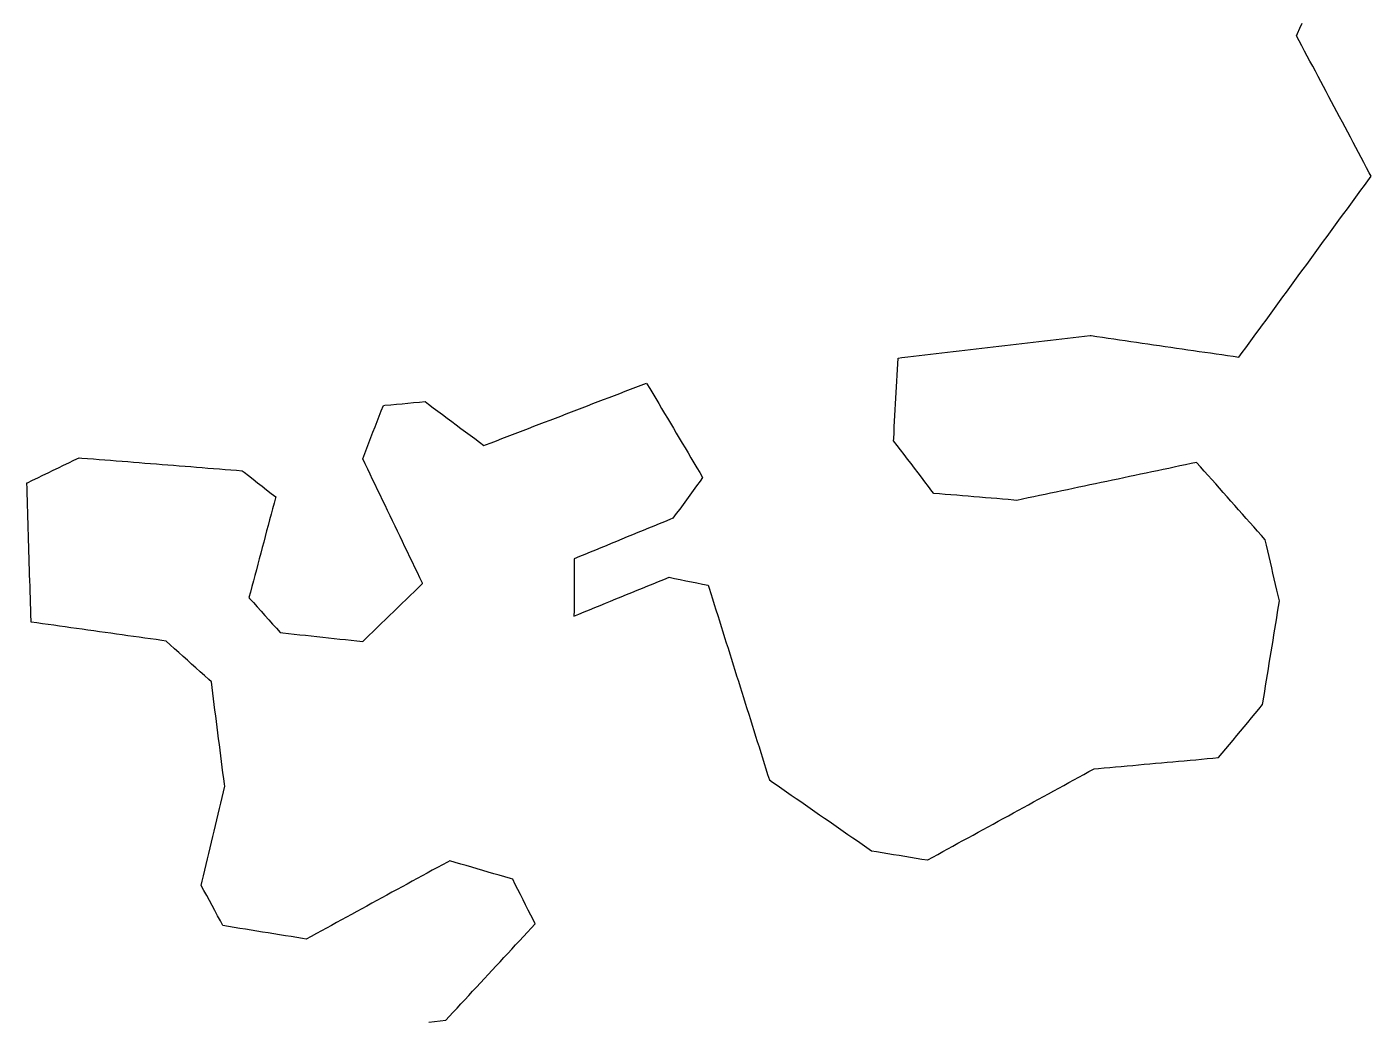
# Model space of a CAD drawing. Header units: millimetres. Extents: x 32 to 3054, y 42 to 5568.
# Drawn here: x 2787.6 to 3021.6, y 3316.4 to 3489.6 of the extents above; entities that cross this region are included whole.
import ezdxf

# ---------------------------------------------------------------- set-up
doc = ezdxf.new("R2010")
doc.units = ezdxf.units.MM
doc.layers.add('ALL_ISLANDS', color=7, linetype='Continuous')
doc.layers.add('OUTLINE_ISLAND_01', color=7, linetype='Continuous')

msp = doc.modelspace()

# ---------------------------------------------------------------- linework, layer by layer
at = {"layer": 'ALL_ISLANDS'}
msp.add_lwpolyline([(2857.5568, 3316.334), (2858.5498, 3316.4521), (2859.5428, 3316.5703), (2860.5358, 3316.6884), (2861.1239, 3317.3223), (2861.8041, 3318.0553), (2862.4842, 3318.7884), (2863.1644, 3319.5215), (2863.8446, 3320.2545), (2864.5247, 3320.9876), (2865.2049, 3321.7206), (2865.8851, 3322.4537), (2866.5652, 3323.1868), (2867.2454, 3323.9198), (2867.9256, 3324.6529), (2868.6057, 3325.3859), (2869.2859, 3326.119), (2869.966, 3326.8521), (2870.6462, 3327.5851), (2871.3264, 3328.3182), (2872.0065, 3329.0512), (2872.6867, 3329.7843), (2873.3669, 3330.5174), (2874.047, 3331.2504), (2874.7272, 3331.9835), (2875.4074, 3332.7165), (2876.0875, 3333.4496), (2875.7729, 3334.0755), (2875.3237, 3334.969), (2874.8746, 3335.8624), (2874.4255, 3336.7559), (2873.9764, 3337.6494), (2873.5272, 3338.5428), (2873.0781, 3339.4363), (2872.629, 3340.3298), (2872.1798, 3341.2232), (2871.7664, 3341.3441), (2870.8066, 3341.6246), (2869.8467, 3341.9051), (2868.8869, 3342.1856), (2867.927, 3342.4662), (2866.9672, 3342.7467), (2866.0073, 3343.0272), (2865.0475, 3343.3078), (2864.0876, 3343.5883), (2863.1278, 3343.8688), (2862.168, 3344.1493), (2861.2081, 3344.4299), (2860.8224, 3344.2191), (2859.9448, 3343.7397), (2859.0672, 3343.2602), (2858.1897, 3342.7808), (2857.3121, 3342.3013), (2856.4345, 3341.8218), (2855.557, 3341.3424), (2854.6794, 3340.8629), (2853.8018, 3340.3835), (2852.9243, 3339.904), (2852.0467, 3339.4245), (2851.1692, 3338.9451), (2850.2916, 3338.4656), (2849.414, 3337.9862), (2848.5365, 3337.5067), (2847.6589, 3337.0272), (2846.7813, 3336.5478), (2845.9038, 3336.0683), (2845.0262, 3335.5889), (2844.1486, 3335.1094), (2843.2711, 3334.63), (2842.3935, 3334.1505), (2841.5159, 3333.671), (2840.6384, 3333.1916), (2839.7608, 3332.7121), (2838.8833, 3332.2327), (2838.0057, 3331.7532), (2837.1281, 3331.2737), (2836.2506, 3330.7943), (2835.5693, 3330.9053), (2834.5824, 3331.0661), (2833.5954, 3331.227), (2832.6084, 3331.3878), (2831.6214, 3331.5487), (2830.6344, 3331.7095), (2829.6475, 3331.8704), (2828.6605, 3332.0312), (2827.6735, 3332.1921), (2826.6865, 3332.3529), (2825.6995, 3332.5138), (2824.7126, 3332.6746), (2823.7256, 3332.8354), (2822.7386, 3332.9963), (2821.7516, 3333.1571), (2821.2997, 3333.9921), (2820.8237, 3334.8715), (2820.3478, 3335.751), (2819.8718, 3336.6304), (2819.3958, 3337.5099), (2818.9198, 3338.3893), (2818.4438, 3339.2688), (2817.9678, 3340.1482), (2818.1356, 3340.8561), (2818.3663, 3341.8292), (2818.597, 3342.8022), (2818.8276, 3343.7752), (2819.0583, 3344.7483), (2819.289, 3345.7213), (2819.5196, 3346.6943), (2819.7503, 3347.6674), (2819.9809, 3348.6404), (2820.2116, 3349.6134), (2820.4423, 3350.5865), (2820.6729, 3351.5595), (2820.9036, 3352.5325), (2821.1343, 3353.5056), (2821.3649, 3354.4786), (2821.5956, 3355.4517), (2821.8262, 3356.4247), (2822.0569, 3357.3977), (2822.0119, 3357.7506), (2821.8855, 3358.7426), (2821.759, 3359.7346), (2821.6326, 3360.7265), (2821.5061, 3361.7185), (2821.3797, 3362.7105), (2821.2532, 3363.7025), (2821.1268, 3364.6944), (2821.0003, 3365.6864), (2820.8739, 3366.6784), (2820.7474, 3367.6703), (2820.621, 3368.6623), (2820.4945, 3369.6543), (2820.3681, 3370.6463), (2820.2416, 3371.6382), (2820.1152, 3372.6302), (2819.9887, 3373.6222), (2819.8623, 3374.6142), (2819.7358, 3375.6061), (2819.285, 3376.0106), (2818.5407, 3376.6784), (2817.7963, 3377.3461), (2817.052, 3378.0139), (2816.3076, 3378.6817), (2815.5632, 3379.3495), (2814.8189, 3380.0173), (2814.0745, 3380.6851), (2813.3302, 3381.3528), (2812.5858, 3382.0206), (2811.8415, 3382.6884), (2811.141, 3382.7863), (2810.1507, 3382.9247), (2809.1603, 3383.0631), (2808.1699, 3383.2015), (2807.1795, 3383.3399), (2806.1892, 3383.4783), (2805.1988, 3383.6167), (2804.2084, 3383.7551), (2803.218, 3383.8935), (2802.2277, 3384.0319), (2801.2373, 3384.1703), (2800.2469, 3384.3087), (2799.2565, 3384.4471), (2798.2661, 3384.5855), (2797.2758, 3384.7239), (2796.2854, 3384.8623), (2795.295, 3385.0007), (2794.3046, 3385.1391), (2793.3143, 3385.2775), (2792.3239, 3385.4159), (2791.3335, 3385.5543), (2790.3431, 3385.6927), (2789.3528, 3385.8311), (2788.3624, 3385.9695), (2788.3553, 3386.2037), (2788.3252, 3387.2032), (2788.295, 3388.2028), (2788.2648, 3389.2023), (2788.2347, 3390.2019), (2788.2045, 3391.2014), (2788.1744, 3392.2009), (2788.1442, 3393.2005), (2788.1141, 3394.2), (2788.0839, 3395.1996), (2788.0537, 3396.1991), (2788.0236, 3397.1987), (2787.9934, 3398.1982), (2787.9633, 3399.1978), (2787.9331, 3400.1973), (2787.9029, 3401.1969), (2787.8728, 3402.1964), (2787.8426, 3403.1959), (2787.8125, 3404.1955), (2787.7823, 3405.195), (2787.7522, 3406.1946), (2787.722, 3407.1941), (2787.6918, 3408.1937), (2787.6617, 3409.1932), (2787.6315, 3410.1928), (2787.7123, 3410.2318), (2788.613, 3410.6662), (2789.5137, 3411.1007), (2790.4144, 3411.5352), (2791.3151, 3411.9697), (2792.2157, 3412.4042), (2793.1164, 3412.8387), (2794.0171, 3413.2731), (2794.9178, 3413.7076), (2795.8185, 3414.1421), (2796.7191, 3414.5766), (2797.2081, 3414.5379), (2798.205, 3414.4589), (2799.2019, 3414.3799), (2800.1987, 3414.301), (2801.1956, 3414.222), (2802.1925, 3414.1431), (2803.1894, 3414.0641), (2804.1862, 3413.9851), (2805.1831, 3413.9062), (2806.18, 3413.8272), (2807.1769, 3413.7482), (2808.1738, 3413.6693), (2809.1706, 3413.5903), (2810.1675, 3413.5114), (2811.1644, 3413.4324), (2812.1613, 3413.3534), (2813.1581, 3413.2745), (2814.155, 3413.1955), (2815.1519, 3413.1165), (2816.1488, 3413.0376), (2817.1457, 3412.9586), (2818.1425, 3412.8797), (2819.1394, 3412.8007), (2820.1363, 3412.7217), (2821.1332, 3412.6428), (2822.13, 3412.5638), (2823.1269, 3412.4848), (2824.1238, 3412.4059), (2825.1207, 3412.3269), (2825.4245, 3412.0888), (2826.2116, 3411.4719), (2826.9986, 3410.855), (2827.7857, 3410.2381), (2828.5727, 3409.6213), (2829.3598, 3409.0044), (2830.1468, 3408.3875), (2830.9339, 3407.7706), (2830.8983, 3407.6364), (2830.6418, 3406.6698), (2830.3853, 3405.7033), (2830.1289, 3404.7367), (2829.8724, 3403.7702), (2829.616, 3402.8036), (2829.3595, 3401.837), (2829.103, 3400.8705), (2828.8466, 3399.9039), (2828.5901, 3398.9374), (2828.3336, 3397.9708), (2828.0772, 3397.0043), (2827.8207, 3396.0377), (2827.5643, 3395.0712), (2827.3078, 3394.1046), (2827.0513, 3393.1381), (2826.7949, 3392.1715), (2826.5384, 3391.205), (2826.2819, 3390.2384), (2826.3944, 3390.1128), (2827.0615, 3389.3678), (2827.7286, 3388.6228), (2828.3957, 3387.8779), (2829.0628, 3387.1329), (2829.7299, 3386.3879), (2830.397, 3385.6429), (2831.0641, 3384.8979), (2831.7311, 3384.153), (2832.1525, 3384.1074), (2833.1467, 3383.9998), (2834.1409, 3383.8922), (2835.1351, 3383.7846), (2836.1293, 3383.677), (2837.1235, 3383.5695), (2838.1177, 3383.4619), (2839.1119, 3383.3543), (2840.1061, 3383.2467), (2841.1003, 3383.1391), (2842.0945, 3383.0315), (2843.0887, 3382.924), (2844.0829, 3382.8164), (2845.0771, 3382.7088), (2846.0713, 3382.6012), (2846.4362, 3382.9538), (2847.1554, 3383.6486), (2847.8746, 3384.3435), (2848.5938, 3385.0383), (2849.3129, 3385.7331), (2850.0321, 3386.4279), (2850.7513, 3387.1228), (2851.4705, 3387.8176), (2852.1896, 3388.5124), (2852.9088, 3389.2073), (2853.628, 3389.9021), (2854.3472, 3390.5969), (2855.0663, 3391.2917), (2855.7855, 3391.9866), (2856.5047, 3392.6814), (2856.456, 3392.7829), (2856.0235, 3393.6845), (2855.591, 3394.5861), (2855.1585, 3395.4878), (2854.726, 3396.3894), (2854.2935, 3397.291), (2853.861, 3398.1927), (2853.4285, 3399.0943), (2852.996, 3399.9959), (2852.5635, 3400.8976), (2852.131, 3401.7992), (2851.6985, 3402.7008), (2851.266, 3403.6025), (2850.8335, 3404.5041), (2850.401, 3405.4057), (2849.9685, 3406.3074), (2849.536, 3407.209), (2849.1035, 3408.1106), (2848.671, 3409.0123), (2848.2385, 3409.9139), (2847.806, 3410.8155), (2847.3735, 3411.7172), (2846.941, 3412.6188), (2846.5085, 3413.5204), (2846.076, 3414.4221), (2846.4204, 3415.3135), (2846.7808, 3416.2463), (2847.1412, 3417.1791), (2847.5016, 3418.1119), (2847.862, 3419.0447), (2848.2224, 3419.9775), (2848.5828, 3420.9103), (2848.9432, 3421.8431), (2849.3036, 3422.7759), (2849.664, 3423.7087), (2849.9515, 3423.7342), (2850.9476, 3423.8226), (2851.9437, 3423.911), (2852.9398, 3423.9994), (2853.9359, 3424.0877), (2854.932, 3424.1761), (2855.9281, 3424.2645), (2856.9242, 3424.3528), (2857.55, 3423.8868), (2858.3521, 3423.2895), (2859.1541, 3422.6922), (2859.9562, 3422.095), (2860.7582, 3421.4977), (2861.5603, 3420.9005), (2862.3623, 3420.3032), (2863.1644, 3419.7059), (2863.9664, 3419.1087), (2864.7685, 3418.5114), (2865.5705, 3417.9141), (2866.3725, 3417.3169), (2867.1746, 3416.7196), (2867.4676, 3416.8322), (2868.4011, 3417.1907), (2869.3346, 3417.5493), (2870.2681, 3417.9079), (2871.2016, 3418.2665), (2872.1351, 3418.6251), (2873.0686, 3418.9836), (2874.0021, 3419.3422), (2874.9356, 3419.7008), (2875.8691, 3420.0594), (2876.8026, 3420.4179), (2877.7361, 3420.7765), (2878.6696, 3421.1351), (2879.6031, 3421.4937), (2880.5366, 3421.8522), (2881.4701, 3422.2108), (2882.4036, 3422.5694), (2883.3371, 3422.928), (2884.2706, 3423.2866), (2885.2041, 3423.6451), (2886.1376, 3424.0037), (2887.0711, 3424.3623), (2888.0046, 3424.7209), (2888.9381, 3425.0794), (2889.8716, 3425.438), (2890.8051, 3425.7966), (2891.7386, 3426.1552), (2892.6721, 3426.5137), (2893.6056, 3426.8723), (2894.5391, 3427.2309), (2895.4726, 3427.5895), (2895.5417, 3427.4729), (2896.0518, 3426.6128), (2896.5619, 3425.7527), (2897.072, 3424.8926), (2897.5821, 3424.0325), (2898.0922, 3423.1724), (2898.6023, 3422.3122), (2899.1124, 3421.4521), (2899.6225, 3420.592), (2900.1326, 3419.7319), (2900.6426, 3418.8718), (2901.1527, 3418.0117), (2901.6628, 3417.1515), (2902.1729, 3416.2914), (2902.683, 3415.4313), (2903.1931, 3414.5712), (2903.7032, 3413.7111), (2904.2133, 3412.851), (2904.7234, 3411.9908), (2905.2335, 3411.1307), (2904.7776, 3410.5075), (2904.1872, 3409.7004), (2903.5968, 3408.8933), (2903.0064, 3408.0862), (2902.416, 3407.2791), (2901.8256, 3406.4719), (2901.2352, 3405.6648), (2900.6448, 3404.8577), (2900.0544, 3404.0506), (2899.5172, 3403.8303), (2898.5919, 3403.451), (2897.6667, 3403.0716), (2896.7414, 3402.6923), (2895.8162, 3402.3129), (2894.8909, 3401.9335), (2893.9657, 3401.5542), (2893.0404, 3401.1748), (2892.1152, 3400.7955), (2891.1899, 3400.4161), (2890.2647, 3400.0367), (2889.3394, 3399.6574), (2888.4142, 3399.278), (2887.4889, 3398.8987), (2886.5637, 3398.5193), (2885.6384, 3398.1399), (2884.7132, 3397.7606), (2883.7879, 3397.3812), (2882.8627, 3397.0018), (2882.8607, 3396.0241), (2882.8587, 3395.0241), (2882.8566, 3394.0241), (2882.8546, 3393.0241), (2882.8525, 3392.0241), (2882.8505, 3391.0241), (2882.8484, 3390.0241), (2882.8464, 3389.0241), (2882.8444, 3388.0241), (2882.8423, 3387.0241), (2883.6676, 3387.3605), (2884.5936, 3387.7379), (2885.5196, 3388.1154), (2886.4457, 3388.4928), (2887.3717, 3388.8703), (2888.2977, 3389.2477), (2889.2238, 3389.6252), (2890.1498, 3390.0026), (2891.0758, 3390.3801), (2892.0018, 3390.7575), (2892.9279, 3391.135), (2893.8539, 3391.5124), (2894.7799, 3391.8899), (2895.706, 3392.2673), (2896.632, 3392.6448), (2897.558, 3393.0222), (2898.4841, 3393.3997), (2899.4101, 3393.7771), (2900.3256, 3393.5902), (2901.3054, 3393.3902), (2902.2852, 3393.1902), (2903.265, 3392.9902), (2904.2448, 3392.7902), (2905.2246, 3392.5902), (2906.2044, 3392.3902), (2906.3544, 3391.9123), (2906.6539, 3390.9582), (2906.9534, 3390.0041), (2907.2529, 3389.05), (2907.5524, 3388.0959), (2907.8519, 3387.1418), (2908.1515, 3386.1877), (2908.451, 3385.2336), (2908.7505, 3384.2796), (2909.05, 3383.3255), (2909.3495, 3382.3714), (2909.649, 3381.4173), (2909.9485, 3380.4632), (2910.248, 3379.5091), (2910.5475, 3378.555), (2910.8471, 3377.6009), (2911.1466, 3376.6468), (2911.4461, 3375.6927), (2911.7456, 3374.7386), (2912.0451, 3373.7845), (2912.3446, 3372.8304), (2912.6441, 3371.8763), (2912.9436, 3370.9223), (2913.2431, 3369.9682), (2913.5426, 3369.0141), (2913.8422, 3368.06), (2914.1417, 3367.1059), (2914.4412, 3366.1518), (2914.7407, 3365.1977), (2915.0402, 3364.2436), (2915.3397, 3363.2895), (2915.6392, 3362.3354), (2915.9387, 3361.3813), (2916.2382, 3360.4272), (2916.5378, 3359.4731), (2916.8373, 3358.519), (2917.3779, 3358.144), (2918.1996, 3357.5741), (2919.0213, 3357.0042), (2919.843, 3356.4343), (2920.6647, 3355.8643), (2921.4864, 3355.2944), (2922.3081, 3354.7245), (2923.1298, 3354.1546), (2923.9515, 3353.5847), (2924.7732, 3353.0147), (2925.5949, 3352.4448), (2926.4166, 3351.8749), (2927.2383, 3351.305), (2928.06, 3350.735), (2928.8817, 3350.1651), (2929.7034, 3349.5952), (2930.5251, 3349.0253), (2931.3468, 3348.4554), (2932.1685, 3347.8854), (2932.9902, 3347.3155), (2933.8119, 3346.7456), (2934.6336, 3346.1757), (2935.4875, 3346.0354), (2936.4743, 3345.8733), (2937.4611, 3345.7112), (2938.4479, 3345.5491), (2939.4346, 3345.387), (2940.4214, 3345.2249), (2941.4082, 3345.0628), (2942.395, 3344.9008), (2943.3817, 3344.7387), (2944.3685, 3344.5766), (2944.3944, 3344.5907), (2945.2716, 3345.0708), (2946.1488, 3345.5509), (2947.026, 3346.031), (2947.9032, 3346.511), (2948.7805, 3346.9911), (2949.6577, 3347.4712), (2950.5349, 3347.9513), (2951.4121, 3348.4314), (2952.2894, 3348.9115), (2953.1666, 3349.3915), (2954.0438, 3349.8716), (2954.921, 3350.3517), (2955.7982, 3350.8318), (2956.6755, 3351.3119), (2957.5527, 3351.792), (2958.4299, 3352.272), (2959.3071, 3352.7521), (2960.1844, 3353.2322), (2961.0616, 3353.7123), (2961.9388, 3354.1924), (2962.816, 3354.6725), (2963.6933, 3355.1525), (2964.5705, 3355.6326), (2965.4477, 3356.1127), (2966.3249, 3356.5928), (2967.2021, 3357.0729), (2968.0794, 3357.553), (2968.9566, 3358.033), (2969.8338, 3358.5131), (2970.711, 3358.9932), (2971.5883, 3359.4733), (2972.4655, 3359.9534), (2973.3427, 3360.4335), (2974.1091, 3360.5026), (2975.105, 3360.5925), (2976.101, 3360.6824), (2977.0969, 3360.7723), (2978.0929, 3360.8621), (2979.0888, 3360.952), (2980.0848, 3361.0419), (2981.0807, 3361.1318), (2982.0767, 3361.2217), (2983.0726, 3361.3115), (2984.0686, 3361.4014), (2985.0646, 3361.4913), (2986.0605, 3361.5812), (2987.0565, 3361.6711), (2988.0524, 3361.7609), (2989.0484, 3361.8508), (2990.0443, 3361.9407), (2991.0403, 3362.0306), (2992.0362, 3362.1205), (2993.0322, 3362.2103), (2994.0281, 3362.3002), (2995.0241, 3362.3901), (2995.6492, 3363.1437), (2996.2877, 3363.9133), (2996.9262, 3364.683), (2997.5646, 3365.4526), (2998.2031, 3366.2223), (2998.8416, 3366.9919), (2999.48, 3367.7616), (3000.1185, 3368.5312), (3000.757, 3369.3009), (3001.3954, 3370.0705), (3002.0339, 3370.8402), (3002.6724, 3371.6098), (3002.7236, 3371.9245), (3002.8841, 3372.9115), (3003.0447, 3373.8985), (3003.2053, 3374.8855), (3003.3658, 3375.8726), (3003.5264, 3376.8596), (3003.687, 3377.8466), (3003.8476, 3378.8336), (3004.0081, 3379.8207), (3004.1687, 3380.8077), (3004.3293, 3381.7947), (3004.4898, 3382.7817), (3004.6504, 3383.7688), (3004.811, 3384.7558), (3004.9716, 3385.7428), (3005.1321, 3386.7298), (3005.2927, 3387.7169), (3005.4533, 3388.7039), (3005.6138, 3389.6909), (3005.4035, 3390.5856), (3005.1747, 3391.559), (3004.9458, 3392.5325), (3004.7169, 3393.506), (3004.4881, 3394.4794), (3004.2592, 3395.4529), (3004.0304, 3396.4263), (3003.8015, 3397.3998), (3003.5727, 3398.3733), (3003.3438, 3399.3467), (3003.115, 3400.3202), (3002.4741, 3401.0436), (3001.8109, 3401.7921), (3001.1478, 3402.5407), (3000.4847, 3403.2892), (2999.8216, 3404.0377), (2999.1585, 3404.7862), (2998.4953, 3405.5347), (2997.8322, 3406.2832), (2997.1691, 3407.0317), (2996.506, 3407.7803), (2995.8429, 3408.5288), (2995.1798, 3409.2773), (2994.5166, 3410.0258), (2993.8535, 3410.7743), (2993.1904, 3411.5228), (2992.5273, 3412.2713), (2991.8642, 3413.0199), (2991.201, 3413.7684), (2990.2512, 3413.5681), (2989.2727, 3413.3618), (2988.2942, 3413.1555), (2987.3157, 3412.9493), (2986.3372, 3412.743), (2985.3587, 3412.5367), (2984.3802, 3412.3304), (2983.4018, 3412.1241), (2982.4233, 3411.9178), (2981.4448, 3411.7115), (2980.4663, 3411.5052), (2979.4878, 3411.299), (2978.5093, 3411.0927), (2977.5308, 3410.8864), (2976.5523, 3410.6801), (2975.5738, 3410.4738), (2974.5953, 3410.2675), (2973.6168, 3410.0612), (2972.6384, 3409.8549), (2971.6599, 3409.6487), (2970.6814, 3409.4424), (2969.7029, 3409.2361), (2968.7244, 3409.0298), (2967.7459, 3408.8235), (2966.7674, 3408.6172), (2965.7889, 3408.4109), (2964.8104, 3408.2046), (2963.8319, 3407.9984), (2962.8534, 3407.7921), (2961.8749, 3407.5858), (2960.8965, 3407.3795), (2959.918, 3407.1732), (2959.4125, 3407.2153), (2958.416, 3407.2982), (2957.4194, 3407.3811), (2956.4229, 3407.464), (2955.4263, 3407.5469), (2954.4298, 3407.6298), (2953.4332, 3407.7127), (2952.4366, 3407.7957), (2951.4401, 3407.8786), (2950.4435, 3407.9615), (2949.447, 3408.0444), (2948.4504, 3408.1273), (2947.4539, 3408.2102), (2946.4573, 3408.2932), (2945.4608, 3408.3761), (2945.1399, 3408.7953), (2944.5322, 3409.5894), (2943.9245, 3410.3835), (2943.3167, 3411.1777), (2942.709, 3411.9718), (2942.1012, 3412.7659), (2941.4935, 3413.5601), (2940.8857, 3414.3542), (2940.278, 3415.1483), (2939.6702, 3415.9424), (2939.0625, 3416.7366), (2938.4547, 3417.5307), (2938.4783, 3417.9523), (2938.5342, 3418.9508), (2938.5901, 3419.9492), (2938.646, 3420.9476), (2938.7019, 3421.9461), (2938.7577, 3422.9445), (2938.8136, 3423.943), (2938.8695, 3424.9414), (2938.9254, 3425.9398), (2938.9813, 3426.9383), (2939.0371, 3427.9367), (2939.093, 3428.9351), (2939.1489, 3429.9336), (2939.2048, 3430.932), (2939.2607, 3431.9305), (2939.9192, 3432.0079), (2940.9124, 3432.1247), (2941.9055, 3432.2415), (2942.8987, 3432.3582), (2943.8918, 3432.475), (2944.885, 3432.5918), (2945.8781, 3432.7086), (2946.8713, 3432.8254), (2947.8645, 3432.9422), (2948.8576, 3433.059), (2949.8508, 3433.1757), (2950.8439, 3433.2925), (2951.8371, 3433.4093), (2952.8302, 3433.5261), (2953.8234, 3433.6429), (2954.8166, 3433.7597), (2955.8097, 3433.8764), (2956.8029, 3433.9932), (2957.796, 3434.11), (2958.7892, 3434.2268), (2959.7823, 3434.3436), (2960.7755, 3434.4604), (2961.7687, 3434.5772), (2962.7618, 3434.6939), (2963.755, 3434.8107), (2964.7481, 3434.9275), (2965.7413, 3435.0443), (2966.7344, 3435.1611), (2967.7276, 3435.2779), (2968.7208, 3435.3946), (2969.7139, 3435.5114), (2970.7071, 3435.6282), (2971.7002, 3435.745), (2972.6934, 3435.8618), (2972.8345, 3435.8413), (2973.8241, 3435.6974), (2974.8137, 3435.5535), (2975.8033, 3435.4096), (2976.7929, 3435.2657), (2977.7825, 3435.1218), (2978.7721, 3434.9779), (2979.7616, 3434.834), (2980.7512, 3434.6901), (2981.7408, 3434.5462), (2982.7304, 3434.4023), (2983.72, 3434.2584), (2984.7096, 3434.1145), (2985.6992, 3433.9706), (2986.6888, 3433.8267), (2987.6784, 3433.6828), (2988.668, 3433.5389), (2989.6576, 3433.395), (2990.6472, 3433.2511), (2991.6368, 3433.1072), (2992.6263, 3432.9633), (2993.6159, 3432.8194), (2994.6055, 3432.6755), (2995.5951, 3432.5316), (2996.5847, 3432.3877), (2997.5743, 3432.2438), (2998.5639, 3432.0999), (2999.1487, 3432.9005), (2999.7385, 3433.708), (3000.3284, 3434.5155), (3000.9182, 3435.3231), (3001.5081, 3436.1306), (3002.0979, 3436.9381), (3002.6878, 3437.7456), (3003.2776, 3438.5531), (3003.8675, 3439.3606), (3004.4573, 3440.1681), (3005.0472, 3440.9757), (3005.637, 3441.7832), (3006.2269, 3442.5907), (3006.8167, 3443.3982), (3007.4066, 3444.2057), (3007.9964, 3445.0132), (3008.5863, 3445.8207), (3009.1761, 3446.6283), (3009.766, 3447.4358), (3010.3558, 3448.2433), (3010.9457, 3449.0508), (3011.5355, 3449.8583), (3012.1254, 3450.6658), (3012.7152, 3451.4733), (3013.3051, 3452.2809), (3013.8949, 3453.0884), (3014.4848, 3453.8959), (3015.0746, 3454.7034), (3015.6644, 3455.5109), (3016.2543, 3456.3184), (3016.8441, 3457.1259), (3017.434, 3457.9335), (3018.0238, 3458.741), (3018.6137, 3459.5485), (3019.2035, 3460.356), (3019.7934, 3461.1635), (3020.3832, 3461.971), (3020.9731, 3462.7785), (3021.5629, 3463.5861), (3021.2443, 3464.1861), (3020.7753, 3465.0693), (3020.3063, 3465.9526), (3019.8373, 3466.8358), (3019.3684, 3467.719), (3018.8994, 3468.6022), (3018.4304, 3469.4854), (3017.9614, 3470.3686), (3017.4924, 3471.2518), (3017.0235, 3472.135), (3016.5545, 3473.0182), (3016.0855, 3473.9014), (3015.6165, 3474.7846), (3015.1475, 3475.6678), (3014.6785, 3476.551), (3014.2096, 3477.4343), (3013.7406, 3478.3175), (3013.2716, 3479.2007), (3012.8026, 3480.0839), (3012.3336, 3480.9671), (3011.8647, 3481.8503), (3011.3957, 3482.7335), (3010.9267, 3483.6167), (3010.4577, 3484.4999), (3009.9887, 3485.3831), (3009.5197, 3486.2663), (3009.0508, 3487.1495), (3008.5818, 3488.0327), (3008.7567, 3488.4257), (3009.1632, 3489.3393), (3009.5698, 3490.2529)], dxfattribs=at)
at = {"layer": 'OUTLINE_ISLAND_01'}
msp.add_lwpolyline([(2857.5568, 3316.334), (2858.5498, 3316.4521), (2859.5428, 3316.5703), (2860.5358, 3316.6884), (2861.1239, 3317.3223), (2861.8041, 3318.0553), (2862.4842, 3318.7884), (2863.1644, 3319.5215), (2863.8446, 3320.2545), (2864.5247, 3320.9876), (2865.2049, 3321.7206), (2865.8851, 3322.4537), (2866.5652, 3323.1868), (2867.2454, 3323.9198), (2867.9256, 3324.6529), (2868.6057, 3325.3859), (2869.2859, 3326.119), (2869.966, 3326.8521), (2870.6462, 3327.5851), (2871.3264, 3328.3182), (2872.0065, 3329.0512), (2872.6867, 3329.7843), (2873.3669, 3330.5174), (2874.047, 3331.2504), (2874.7272, 3331.9835), (2875.4074, 3332.7165), (2876.0875, 3333.4496), (2875.7729, 3334.0755), (2875.3237, 3334.969), (2874.8746, 3335.8624), (2874.4255, 3336.7559), (2873.9764, 3337.6494), (2873.5272, 3338.5428), (2873.0781, 3339.4363), (2872.629, 3340.3298), (2872.1798, 3341.2232), (2871.7664, 3341.3441), (2870.8066, 3341.6246), (2869.8467, 3341.9051), (2868.8869, 3342.1856), (2867.927, 3342.4662), (2866.9672, 3342.7467), (2866.0073, 3343.0272), (2865.0475, 3343.3078), (2864.0876, 3343.5883), (2863.1278, 3343.8688), (2862.168, 3344.1493), (2861.2081, 3344.4299), (2860.8224, 3344.2191), (2859.9448, 3343.7397), (2859.0672, 3343.2602), (2858.1897, 3342.7808), (2857.3121, 3342.3013), (2856.4345, 3341.8218), (2855.557, 3341.3424), (2854.6794, 3340.8629), (2853.8018, 3340.3835), (2852.9243, 3339.904), (2852.0467, 3339.4245), (2851.1692, 3338.9451), (2850.2916, 3338.4656), (2849.414, 3337.9862), (2848.5365, 3337.5067), (2847.6589, 3337.0272), (2846.7813, 3336.5478), (2845.9038, 3336.0683), (2845.0262, 3335.5889), (2844.1486, 3335.1094), (2843.2711, 3334.63), (2842.3935, 3334.1505), (2841.5159, 3333.671), (2840.6384, 3333.1916), (2839.7608, 3332.7121), (2838.8833, 3332.2327), (2838.0057, 3331.7532), (2837.1281, 3331.2737), (2836.2506, 3330.7943), (2835.5693, 3330.9053), (2834.5824, 3331.0661), (2833.5954, 3331.227), (2832.6084, 3331.3878), (2831.6214, 3331.5487), (2830.6344, 3331.7095), (2829.6475, 3331.8704), (2828.6605, 3332.0312), (2827.6735, 3332.1921), (2826.6865, 3332.3529), (2825.6995, 3332.5138), (2824.7126, 3332.6746), (2823.7256, 3332.8354), (2822.7386, 3332.9963), (2821.7516, 3333.1571), (2821.2997, 3333.9921), (2820.8237, 3334.8715), (2820.3478, 3335.751), (2819.8718, 3336.6304), (2819.3958, 3337.5099), (2818.9198, 3338.3893), (2818.4438, 3339.2688), (2817.9678, 3340.1482), (2818.1356, 3340.8561), (2818.3663, 3341.8292), (2818.597, 3342.8022), (2818.8276, 3343.7752), (2819.0583, 3344.7483), (2819.289, 3345.7213), (2819.5196, 3346.6943), (2819.7503, 3347.6674), (2819.9809, 3348.6404), (2820.2116, 3349.6134), (2820.4423, 3350.5865), (2820.6729, 3351.5595), (2820.9036, 3352.5325), (2821.1343, 3353.5056), (2821.3649, 3354.4786), (2821.5956, 3355.4517), (2821.8262, 3356.4247), (2822.0569, 3357.3977), (2822.0119, 3357.7506), (2821.8855, 3358.7426), (2821.759, 3359.7346), (2821.6326, 3360.7265), (2821.5061, 3361.7185), (2821.3797, 3362.7105), (2821.2532, 3363.7025), (2821.1268, 3364.6944), (2821.0003, 3365.6864), (2820.8739, 3366.6784), (2820.7474, 3367.6703), (2820.621, 3368.6623), (2820.4945, 3369.6543), (2820.3681, 3370.6463), (2820.2416, 3371.6382), (2820.1152, 3372.6302), (2819.9887, 3373.6222), (2819.8623, 3374.6142), (2819.7358, 3375.6061), (2819.285, 3376.0106), (2818.5407, 3376.6784), (2817.7963, 3377.3461), (2817.052, 3378.0139), (2816.3076, 3378.6817), (2815.5632, 3379.3495), (2814.8189, 3380.0173), (2814.0745, 3380.6851), (2813.3302, 3381.3528), (2812.5858, 3382.0206), (2811.8415, 3382.6884), (2811.141, 3382.7863), (2810.1507, 3382.9247), (2809.1603, 3383.0631), (2808.1699, 3383.2015), (2807.1795, 3383.3399), (2806.1892, 3383.4783), (2805.1988, 3383.6167), (2804.2084, 3383.7551), (2803.218, 3383.8935), (2802.2277, 3384.0319), (2801.2373, 3384.1703), (2800.2469, 3384.3087), (2799.2565, 3384.4471), (2798.2661, 3384.5855), (2797.2758, 3384.7239), (2796.2854, 3384.8623), (2795.295, 3385.0007), (2794.3046, 3385.1391), (2793.3143, 3385.2775), (2792.3239, 3385.4159), (2791.3335, 3385.5543), (2790.3431, 3385.6927), (2789.3528, 3385.8311), (2788.3624, 3385.9695), (2788.3553, 3386.2037), (2788.3252, 3387.2032), (2788.295, 3388.2028), (2788.2648, 3389.2023), (2788.2347, 3390.2019), (2788.2045, 3391.2014), (2788.1744, 3392.2009), (2788.1442, 3393.2005), (2788.1141, 3394.2), (2788.0839, 3395.1996), (2788.0537, 3396.1991), (2788.0236, 3397.1987), (2787.9934, 3398.1982), (2787.9633, 3399.1978), (2787.9331, 3400.1973), (2787.9029, 3401.1969), (2787.8728, 3402.1964), (2787.8426, 3403.1959), (2787.8125, 3404.1955), (2787.7823, 3405.195), (2787.7522, 3406.1946), (2787.722, 3407.1941), (2787.6918, 3408.1937), (2787.6617, 3409.1932), (2787.6315, 3410.1928), (2787.7123, 3410.2318), (2788.613, 3410.6662), (2789.5137, 3411.1007), (2790.4144, 3411.5352), (2791.3151, 3411.9697), (2792.2157, 3412.4042), (2793.1164, 3412.8387), (2794.0171, 3413.2731), (2794.9178, 3413.7076), (2795.8185, 3414.1421), (2796.7191, 3414.5766), (2797.2081, 3414.5379), (2798.205, 3414.4589), (2799.2019, 3414.3799), (2800.1987, 3414.301), (2801.1956, 3414.222), (2802.1925, 3414.1431), (2803.1894, 3414.0641), (2804.1862, 3413.9851), (2805.1831, 3413.9062), (2806.18, 3413.8272), (2807.1769, 3413.7482), (2808.1738, 3413.6693), (2809.1706, 3413.5903), (2810.1675, 3413.5114), (2811.1644, 3413.4324), (2812.1613, 3413.3534), (2813.1581, 3413.2745), (2814.155, 3413.1955), (2815.1519, 3413.1165), (2816.1488, 3413.0376), (2817.1457, 3412.9586), (2818.1425, 3412.8797), (2819.1394, 3412.8007), (2820.1363, 3412.7217), (2821.1332, 3412.6428), (2822.13, 3412.5638), (2823.1269, 3412.4848), (2824.1238, 3412.4059), (2825.1207, 3412.3269), (2825.4245, 3412.0888), (2826.2116, 3411.4719), (2826.9986, 3410.855), (2827.7857, 3410.2381), (2828.5727, 3409.6213), (2829.3598, 3409.0044), (2830.1468, 3408.3875), (2830.9339, 3407.7706), (2830.8983, 3407.6364), (2830.6418, 3406.6698), (2830.3853, 3405.7033), (2830.1289, 3404.7367), (2829.8724, 3403.7702), (2829.616, 3402.8036), (2829.3595, 3401.837), (2829.103, 3400.8705), (2828.8466, 3399.9039), (2828.5901, 3398.9374), (2828.3336, 3397.9708), (2828.0772, 3397.0043), (2827.8207, 3396.0377), (2827.5643, 3395.0712), (2827.3078, 3394.1046), (2827.0513, 3393.1381), (2826.7949, 3392.1715), (2826.5384, 3391.205), (2826.2819, 3390.2384), (2826.3944, 3390.1128), (2827.0615, 3389.3678), (2827.7286, 3388.6228), (2828.3957, 3387.8779), (2829.0628, 3387.1329), (2829.7299, 3386.3879), (2830.397, 3385.6429), (2831.0641, 3384.8979), (2831.7311, 3384.153), (2832.1525, 3384.1074), (2833.1467, 3383.9998), (2834.1409, 3383.8922), (2835.1351, 3383.7846), (2836.1293, 3383.677), (2837.1235, 3383.5695), (2838.1177, 3383.4619), (2839.1119, 3383.3543), (2840.1061, 3383.2467), (2841.1003, 3383.1391), (2842.0945, 3383.0315), (2843.0887, 3382.924), (2844.0829, 3382.8164), (2845.0771, 3382.7088), (2846.0713, 3382.6012), (2846.4362, 3382.9538), (2847.1554, 3383.6486), (2847.8746, 3384.3435), (2848.5938, 3385.0383), (2849.3129, 3385.7331), (2850.0321, 3386.4279), (2850.7513, 3387.1228), (2851.4705, 3387.8176), (2852.1896, 3388.5124), (2852.9088, 3389.2073), (2853.628, 3389.9021), (2854.3472, 3390.5969), (2855.0663, 3391.2917), (2855.7855, 3391.9866), (2856.5047, 3392.6814), (2856.456, 3392.7829), (2856.0235, 3393.6845), (2855.591, 3394.5861), (2855.1585, 3395.4878), (2854.726, 3396.3894), (2854.2935, 3397.291), (2853.861, 3398.1927), (2853.4285, 3399.0943), (2852.996, 3399.9959), (2852.5635, 3400.8976), (2852.131, 3401.7992), (2851.6985, 3402.7008), (2851.266, 3403.6025), (2850.8335, 3404.5041), (2850.401, 3405.4057), (2849.9685, 3406.3074), (2849.536, 3407.209), (2849.1035, 3408.1106), (2848.671, 3409.0123), (2848.2385, 3409.9139), (2847.806, 3410.8155), (2847.3735, 3411.7172), (2846.941, 3412.6188), (2846.5085, 3413.5204), (2846.076, 3414.4221), (2846.4204, 3415.3135), (2846.7808, 3416.2463), (2847.1412, 3417.1791), (2847.5016, 3418.1119), (2847.862, 3419.0447), (2848.2224, 3419.9775), (2848.5828, 3420.9103), (2848.9432, 3421.8431), (2849.3036, 3422.7759), (2849.664, 3423.7087), (2849.9515, 3423.7342), (2850.9476, 3423.8226), (2851.9437, 3423.911), (2852.9398, 3423.9994), (2853.9359, 3424.0877), (2854.932, 3424.1761), (2855.9281, 3424.2645), (2856.9242, 3424.3528), (2857.55, 3423.8868), (2858.3521, 3423.2895), (2859.1541, 3422.6922), (2859.9562, 3422.095), (2860.7582, 3421.4977), (2861.5603, 3420.9005), (2862.3623, 3420.3032), (2863.1644, 3419.7059), (2863.9664, 3419.1087), (2864.7685, 3418.5114), (2865.5705, 3417.9141), (2866.3725, 3417.3169), (2867.1746, 3416.7196), (2867.4676, 3416.8322), (2868.4011, 3417.1907), (2869.3346, 3417.5493), (2870.2681, 3417.9079), (2871.2016, 3418.2665), (2872.1351, 3418.6251), (2873.0686, 3418.9836), (2874.0021, 3419.3422), (2874.9356, 3419.7008), (2875.8691, 3420.0594), (2876.8026, 3420.4179), (2877.7361, 3420.7765), (2878.6696, 3421.1351), (2879.6031, 3421.4937), (2880.5366, 3421.8522), (2881.4701, 3422.2108), (2882.4036, 3422.5694), (2883.3371, 3422.928), (2884.2706, 3423.2866), (2885.2041, 3423.6451), (2886.1376, 3424.0037), (2887.0711, 3424.3623), (2888.0046, 3424.7209), (2888.9381, 3425.0794), (2889.8716, 3425.438), (2890.8051, 3425.7966), (2891.7386, 3426.1552), (2892.6721, 3426.5137), (2893.6056, 3426.8723), (2894.5391, 3427.2309), (2895.4726, 3427.5895), (2895.5417, 3427.4729), (2896.0518, 3426.6128), (2896.5619, 3425.7527), (2897.072, 3424.8926), (2897.5821, 3424.0325), (2898.0922, 3423.1724), (2898.6023, 3422.3122), (2899.1124, 3421.4521), (2899.6225, 3420.592), (2900.1326, 3419.7319), (2900.6426, 3418.8718), (2901.1527, 3418.0117), (2901.6628, 3417.1515), (2902.1729, 3416.2914), (2902.683, 3415.4313), (2903.1931, 3414.5712), (2903.7032, 3413.7111), (2904.2133, 3412.851), (2904.7234, 3411.9908), (2905.2335, 3411.1307), (2904.7776, 3410.5075), (2904.1872, 3409.7004), (2903.5968, 3408.8933), (2903.0064, 3408.0862), (2902.416, 3407.2791), (2901.8256, 3406.4719), (2901.2352, 3405.6648), (2900.6448, 3404.8577), (2900.0544, 3404.0506), (2899.5172, 3403.8303), (2898.5919, 3403.451), (2897.6667, 3403.0716), (2896.7414, 3402.6923), (2895.8162, 3402.3129), (2894.8909, 3401.9335), (2893.9657, 3401.5542), (2893.0404, 3401.1748), (2892.1152, 3400.7955), (2891.1899, 3400.4161), (2890.2647, 3400.0367), (2889.3394, 3399.6574), (2888.4142, 3399.278), (2887.4889, 3398.8987), (2886.5637, 3398.5193), (2885.6384, 3398.1399), (2884.7132, 3397.7606), (2883.7879, 3397.3812), (2882.8627, 3397.0018), (2882.8607, 3396.0241), (2882.8587, 3395.0241), (2882.8566, 3394.0241), (2882.8546, 3393.0241), (2882.8525, 3392.0241), (2882.8505, 3391.0241), (2882.8484, 3390.0241), (2882.8464, 3389.0241), (2882.8444, 3388.0241), (2882.8423, 3387.0241), (2883.6676, 3387.3605), (2884.5936, 3387.7379), (2885.5196, 3388.1154), (2886.4457, 3388.4928), (2887.3717, 3388.8703), (2888.2977, 3389.2477), (2889.2238, 3389.6252), (2890.1498, 3390.0026), (2891.0758, 3390.3801), (2892.0018, 3390.7575), (2892.9279, 3391.135), (2893.8539, 3391.5124), (2894.7799, 3391.8899), (2895.706, 3392.2673), (2896.632, 3392.6448), (2897.558, 3393.0222), (2898.4841, 3393.3997), (2899.4101, 3393.7771), (2900.3256, 3393.5902), (2901.3054, 3393.3902), (2902.2852, 3393.1902), (2903.265, 3392.9902), (2904.2448, 3392.7902), (2905.2246, 3392.5902), (2906.2044, 3392.3902), (2906.3544, 3391.9123), (2906.6539, 3390.9582), (2906.9534, 3390.0041), (2907.2529, 3389.05), (2907.5524, 3388.0959), (2907.8519, 3387.1418), (2908.1515, 3386.1877), (2908.451, 3385.2336), (2908.7505, 3384.2796), (2909.05, 3383.3255), (2909.3495, 3382.3714), (2909.649, 3381.4173), (2909.9485, 3380.4632), (2910.248, 3379.5091), (2910.5475, 3378.555), (2910.8471, 3377.6009), (2911.1466, 3376.6468), (2911.4461, 3375.6927), (2911.7456, 3374.7386), (2912.0451, 3373.7845), (2912.3446, 3372.8304), (2912.6441, 3371.8763), (2912.9436, 3370.9223), (2913.2431, 3369.9682), (2913.5426, 3369.0141), (2913.8422, 3368.06), (2914.1417, 3367.1059), (2914.4412, 3366.1518), (2914.7407, 3365.1977), (2915.0402, 3364.2436), (2915.3397, 3363.2895), (2915.6392, 3362.3354), (2915.9387, 3361.3813), (2916.2382, 3360.4272), (2916.5378, 3359.4731), (2916.8373, 3358.519), (2917.3779, 3358.144), (2918.1996, 3357.5741), (2919.0213, 3357.0042), (2919.843, 3356.4343), (2920.6647, 3355.8643), (2921.4864, 3355.2944), (2922.3081, 3354.7245), (2923.1298, 3354.1546), (2923.9515, 3353.5847), (2924.7732, 3353.0147), (2925.5949, 3352.4448), (2926.4166, 3351.8749), (2927.2383, 3351.305), (2928.06, 3350.735), (2928.8817, 3350.1651), (2929.7034, 3349.5952), (2930.5251, 3349.0253), (2931.3468, 3348.4554), (2932.1685, 3347.8854), (2932.9902, 3347.3155), (2933.8119, 3346.7456), (2934.6336, 3346.1757), (2935.4875, 3346.0354), (2936.4743, 3345.8733), (2937.4611, 3345.7112), (2938.4479, 3345.5491), (2939.4346, 3345.387), (2940.4214, 3345.2249), (2941.4082, 3345.0628), (2942.395, 3344.9008), (2943.3817, 3344.7387), (2944.3685, 3344.5766), (2944.3944, 3344.5907), (2945.2716, 3345.0708), (2946.1488, 3345.5509), (2947.026, 3346.031), (2947.9032, 3346.511), (2948.7805, 3346.9911), (2949.6577, 3347.4712), (2950.5349, 3347.9513), (2951.4121, 3348.4314), (2952.2894, 3348.9115), (2953.1666, 3349.3915), (2954.0438, 3349.8716), (2954.921, 3350.3517), (2955.7982, 3350.8318), (2956.6755, 3351.3119), (2957.5527, 3351.792), (2958.4299, 3352.272), (2959.3071, 3352.7521), (2960.1844, 3353.2322), (2961.0616, 3353.7123), (2961.9388, 3354.1924), (2962.816, 3354.6725), (2963.6933, 3355.1525), (2964.5705, 3355.6326), (2965.4477, 3356.1127), (2966.3249, 3356.5928), (2967.2021, 3357.0729), (2968.0794, 3357.553), (2968.9566, 3358.033), (2969.8338, 3358.5131), (2970.711, 3358.9932), (2971.5883, 3359.4733), (2972.4655, 3359.9534), (2973.3427, 3360.4335), (2974.1091, 3360.5026), (2975.105, 3360.5925), (2976.101, 3360.6824), (2977.0969, 3360.7723), (2978.0929, 3360.8621), (2979.0888, 3360.952), (2980.0848, 3361.0419), (2981.0807, 3361.1318), (2982.0767, 3361.2217), (2983.0726, 3361.3115), (2984.0686, 3361.4014), (2985.0646, 3361.4913), (2986.0605, 3361.5812), (2987.0565, 3361.6711), (2988.0524, 3361.7609), (2989.0484, 3361.8508), (2990.0443, 3361.9407), (2991.0403, 3362.0306), (2992.0362, 3362.1205), (2993.0322, 3362.2103), (2994.0281, 3362.3002), (2995.0241, 3362.3901), (2995.6492, 3363.1437), (2996.2877, 3363.9133), (2996.9262, 3364.683), (2997.5646, 3365.4526), (2998.2031, 3366.2223), (2998.8416, 3366.9919), (2999.48, 3367.7616), (3000.1185, 3368.5312), (3000.757, 3369.3009), (3001.3954, 3370.0705), (3002.0339, 3370.8402), (3002.6724, 3371.6098), (3002.7236, 3371.9245), (3002.8841, 3372.9115), (3003.0447, 3373.8985), (3003.2053, 3374.8855), (3003.3658, 3375.8726), (3003.5264, 3376.8596), (3003.687, 3377.8466), (3003.8476, 3378.8336), (3004.0081, 3379.8207), (3004.1687, 3380.8077), (3004.3293, 3381.7947), (3004.4898, 3382.7817), (3004.6504, 3383.7688), (3004.811, 3384.7558), (3004.9716, 3385.7428), (3005.1321, 3386.7298), (3005.2927, 3387.7169), (3005.4533, 3388.7039), (3005.6138, 3389.6909), (3005.4035, 3390.5856), (3005.1747, 3391.559), (3004.9458, 3392.5325), (3004.7169, 3393.506), (3004.4881, 3394.4794), (3004.2592, 3395.4529), (3004.0304, 3396.4263), (3003.8015, 3397.3998), (3003.5727, 3398.3733), (3003.3438, 3399.3467), (3003.115, 3400.3202), (3002.4741, 3401.0436), (3001.8109, 3401.7921), (3001.1478, 3402.5407), (3000.4847, 3403.2892), (2999.8216, 3404.0377), (2999.1585, 3404.7862), (2998.4953, 3405.5347), (2997.8322, 3406.2832), (2997.1691, 3407.0317), (2996.506, 3407.7803), (2995.8429, 3408.5288), (2995.1798, 3409.2773), (2994.5166, 3410.0258), (2993.8535, 3410.7743), (2993.1904, 3411.5228), (2992.5273, 3412.2713), (2991.8642, 3413.0199), (2991.201, 3413.7684), (2990.2512, 3413.5681), (2989.2727, 3413.3618), (2988.2942, 3413.1555), (2987.3157, 3412.9493), (2986.3372, 3412.743), (2985.3587, 3412.5367), (2984.3802, 3412.3304), (2983.4018, 3412.1241), (2982.4233, 3411.9178), (2981.4448, 3411.7115), (2980.4663, 3411.5052), (2979.4878, 3411.299), (2978.5093, 3411.0927), (2977.5308, 3410.8864), (2976.5523, 3410.6801), (2975.5738, 3410.4738), (2974.5953, 3410.2675), (2973.6168, 3410.0612), (2972.6384, 3409.8549), (2971.6599, 3409.6487), (2970.6814, 3409.4424), (2969.7029, 3409.2361), (2968.7244, 3409.0298), (2967.7459, 3408.8235), (2966.7674, 3408.6172), (2965.7889, 3408.4109), (2964.8104, 3408.2046), (2963.8319, 3407.9984), (2962.8534, 3407.7921), (2961.8749, 3407.5858), (2960.8965, 3407.3795), (2959.918, 3407.1732), (2959.4125, 3407.2153), (2958.416, 3407.2982), (2957.4194, 3407.3811), (2956.4229, 3407.464), (2955.4263, 3407.5469), (2954.4298, 3407.6298), (2953.4332, 3407.7127), (2952.4366, 3407.7957), (2951.4401, 3407.8786), (2950.4435, 3407.9615), (2949.447, 3408.0444), (2948.4504, 3408.1273), (2947.4539, 3408.2102), (2946.4573, 3408.2932), (2945.4608, 3408.3761), (2945.1399, 3408.7953), (2944.5322, 3409.5894), (2943.9245, 3410.3835), (2943.3167, 3411.1777), (2942.709, 3411.9718), (2942.1012, 3412.7659), (2941.4935, 3413.5601), (2940.8857, 3414.3542), (2940.278, 3415.1483), (2939.6702, 3415.9424), (2939.0625, 3416.7366), (2938.4547, 3417.5307), (2938.4783, 3417.9523), (2938.5342, 3418.9508), (2938.5901, 3419.9492), (2938.646, 3420.9476), (2938.7019, 3421.9461), (2938.7577, 3422.9445), (2938.8136, 3423.943), (2938.8695, 3424.9414), (2938.9254, 3425.9398), (2938.9813, 3426.9383), (2939.0371, 3427.9367), (2939.093, 3428.9351), (2939.1489, 3429.9336), (2939.2048, 3430.932), (2939.2607, 3431.9305), (2939.9192, 3432.0079), (2940.9124, 3432.1247), (2941.9055, 3432.2415), (2942.8987, 3432.3582), (2943.8918, 3432.475), (2944.885, 3432.5918), (2945.8781, 3432.7086), (2946.8713, 3432.8254), (2947.8645, 3432.9422), (2948.8576, 3433.059), (2949.8508, 3433.1757), (2950.8439, 3433.2925), (2951.8371, 3433.4093), (2952.8302, 3433.5261), (2953.8234, 3433.6429), (2954.8166, 3433.7597), (2955.8097, 3433.8764), (2956.8029, 3433.9932), (2957.796, 3434.11), (2958.7892, 3434.2268), (2959.7823, 3434.3436), (2960.7755, 3434.4604), (2961.7687, 3434.5772), (2962.7618, 3434.6939), (2963.755, 3434.8107), (2964.7481, 3434.9275), (2965.7413, 3435.0443), (2966.7344, 3435.1611), (2967.7276, 3435.2779), (2968.7208, 3435.3946), (2969.7139, 3435.5114), (2970.7071, 3435.6282), (2971.7002, 3435.745), (2972.6934, 3435.8618), (2972.8345, 3435.8413), (2973.8241, 3435.6974), (2974.8137, 3435.5535), (2975.8033, 3435.4096), (2976.7929, 3435.2657), (2977.7825, 3435.1218), (2978.7721, 3434.9779), (2979.7616, 3434.834), (2980.7512, 3434.6901), (2981.7408, 3434.5462), (2982.7304, 3434.4023), (2983.72, 3434.2584), (2984.7096, 3434.1145), (2985.6992, 3433.9706), (2986.6888, 3433.8267), (2987.6784, 3433.6828), (2988.668, 3433.5389), (2989.6576, 3433.395), (2990.6472, 3433.2511), (2991.6368, 3433.1072), (2992.6263, 3432.9633), (2993.6159, 3432.8194), (2994.6055, 3432.6755), (2995.5951, 3432.5316), (2996.5847, 3432.3877), (2997.5743, 3432.2438), (2998.5639, 3432.0999), (2999.1487, 3432.9005), (2999.7385, 3433.708), (3000.3284, 3434.5155), (3000.9182, 3435.3231), (3001.5081, 3436.1306), (3002.0979, 3436.9381), (3002.6878, 3437.7456), (3003.2776, 3438.5531), (3003.8675, 3439.3606), (3004.4573, 3440.1681), (3005.0472, 3440.9757), (3005.637, 3441.7832), (3006.2269, 3442.5907), (3006.8167, 3443.3982), (3007.4066, 3444.2057), (3007.9964, 3445.0132), (3008.5863, 3445.8207), (3009.1761, 3446.6283), (3009.766, 3447.4358), (3010.3558, 3448.2433), (3010.9457, 3449.0508), (3011.5355, 3449.8583), (3012.1254, 3450.6658), (3012.7152, 3451.4733), (3013.3051, 3452.2809), (3013.8949, 3453.0884), (3014.4848, 3453.8959), (3015.0746, 3454.7034), (3015.6644, 3455.5109), (3016.2543, 3456.3184), (3016.8441, 3457.1259), (3017.434, 3457.9335), (3018.0238, 3458.741), (3018.6137, 3459.5485), (3019.2035, 3460.356), (3019.7934, 3461.1635), (3020.3832, 3461.971), (3020.9731, 3462.7785), (3021.5629, 3463.5861), (3021.2443, 3464.1861), (3020.7753, 3465.0693), (3020.3063, 3465.9526), (3019.8373, 3466.8358), (3019.3684, 3467.719), (3018.8994, 3468.6022), (3018.4304, 3469.4854), (3017.9614, 3470.3686), (3017.4924, 3471.2518), (3017.0235, 3472.135), (3016.5545, 3473.0182), (3016.0855, 3473.9014), (3015.6165, 3474.7846), (3015.1475, 3475.6678), (3014.6785, 3476.551), (3014.2096, 3477.4343), (3013.7406, 3478.3175), (3013.2716, 3479.2007), (3012.8026, 3480.0839), (3012.3336, 3480.9671), (3011.8647, 3481.8503), (3011.3957, 3482.7335), (3010.9267, 3483.6167), (3010.4577, 3484.4999), (3009.9887, 3485.3831), (3009.5197, 3486.2663), (3009.0508, 3487.1495), (3008.5818, 3488.0327), (3008.7567, 3488.4257), (3009.1632, 3489.3393), (3009.5698, 3490.2529)], dxfattribs=at)

doc.saveas('drawing.dxf')
